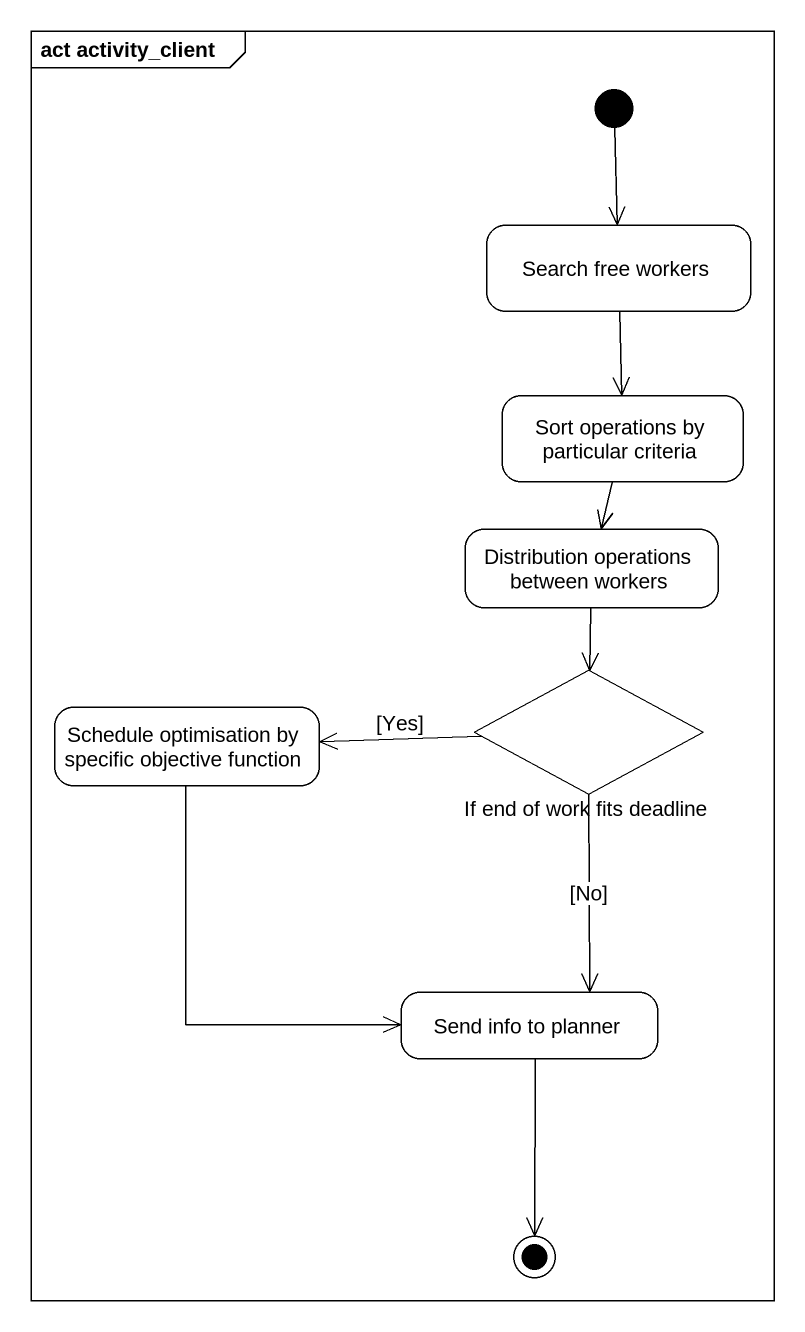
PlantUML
@startuml
mainframe act activity_client
hide empty description
state "Search free workers" as Search_free_workers
state "Sort operations by particular criteria" as Sort_operations_by
state "Distribution operations between workers" as Distribution_operations
state "If end of work fits deadline" as If_end_of_work_fits_deadline <<choice>>
state "Schedule optimisation by specific objective function" as Schedule_optimisation_by
state "Send info to planner" as Send_info_to_planner
[*] --> Search_free_workers
Search_free_workers --> Sort_operations_by
Sort_operations_by --> Distribution_operations
Distribution_operations --> If_end_of_work_fits_deadline
If_end_of_work_fits_deadline -left-> Schedule_optimisation_by : [Yes]
If_end_of_work_fits_deadline --> Send_info_to_planner : [No]
Schedule_optimisation_by --> Send_info_to_planner
Send_info_to_planner --> [*]
@enduml
